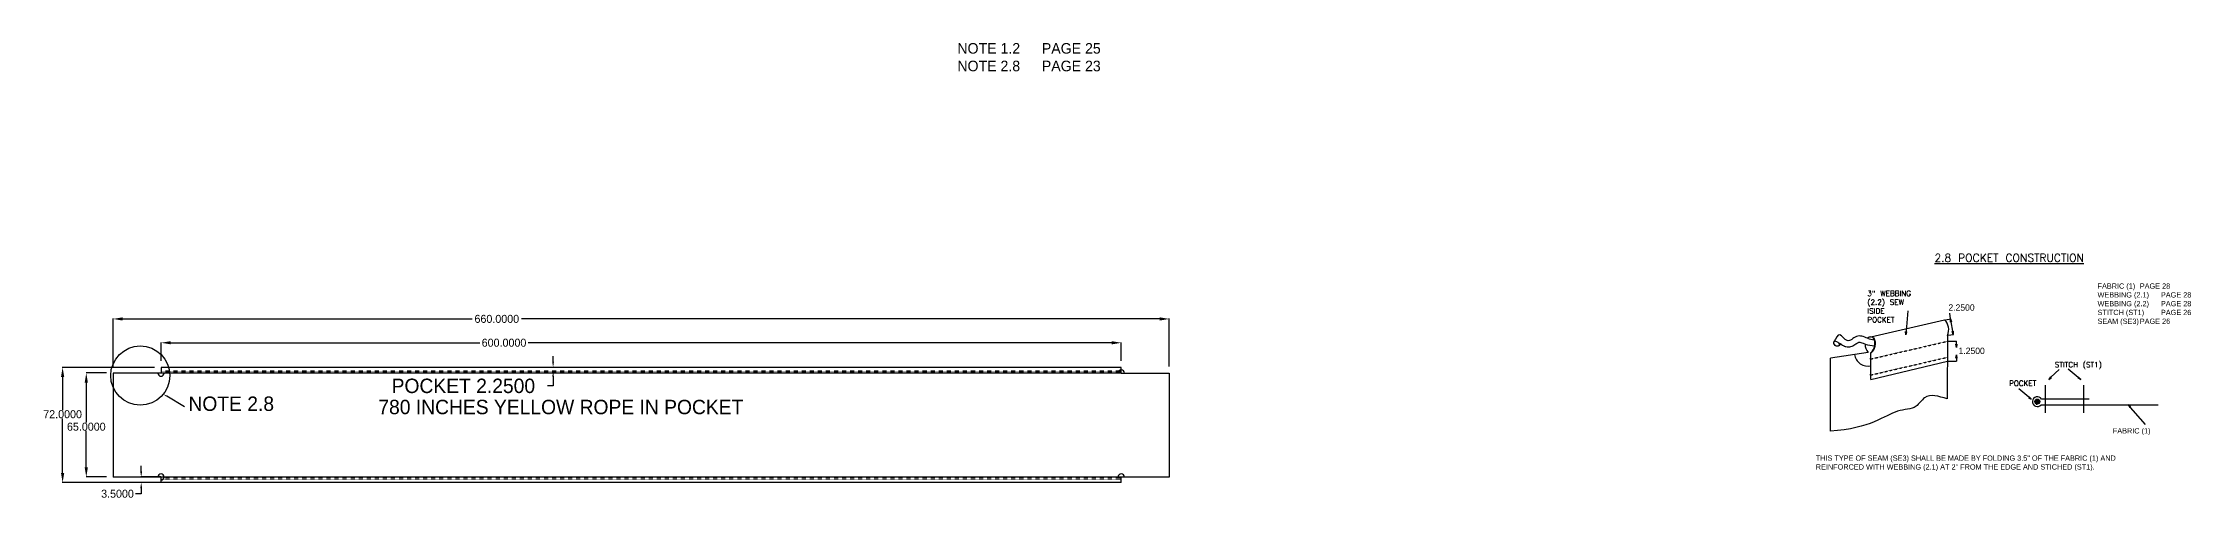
# Model space of a CAD drawing. Header units: inches. Extents: x -1914 to 19746, y -1697 to -663.
# Drawn here: x 14480 to 15822, y -1332 to -1047 of the extents above; entities that cross this region are included whole.
import ezdxf

# ---------------------------------------------------------------- set-up
doc = ezdxf.new("R2010")
doc.units = ezdxf.units.IN
doc.header["$MEASUREMENT"] = 0
doc.linetypes.add('HIDDEN', pattern=[0.375, 0.25, -0.125])
for name, color, linetype in [('DIMENSION', 7, 'Continuous'), ('FINISH', 1, 'Continuous'), ('Object', 7, 'Continuous'), ('STECH', 7, 'HIDDEN'), ('TEXT', 7, 'Continuous')]:
    doc.layers.add(name, color=color, linetype=linetype)
doc.styles.add('style1', font='txt.shx')
doc.dimstyles.get("Standard").update_dxf_attribs({"dimtxt": 3.5, "dimasz": 3.5, "dimexe": 0.18, "dimexo": 0.0625, "dimgap": 0.09, "dimtad": 0, "dimtih": 1, "dimtoh": 1, "dimdec": 4, "dimzin": 0, "dimdsep": 46, "dimtxsty": 'Standard', "dimcen": 0.09, "dimadec": 0, "dimazin": 0, "dimtfac": 1, "dimtdec": 4, "dimtofl": 0, "dimtmove": 0, "dimatfit": 3, "dimfxl": 0, "dimtolj": 1, "dimtzin": 0, "dimarcsym": 0})

# ---------------------------------------------------------------- blocks, each defined once
blk = doc.blocks.new('*D27')
at = {"layer": 'DEFPOINTS', "color": 0}
for p in [(15154, -1234.4), (14554, -1249.8), (15154, -1249.8)]:
    blk.add_point(p, dxfattribs=at)
at = {"layer": 'DIMENSION', "color": 0, "lineweight": -2}
for p, q in [((14554, -1245.8), (14554, -1234.2)), ((15154, -1245.8), (15154, -1234.2)), ((14560, -1234.4), (14753.2, -1234.4)), ((15148, -1234.4), (14783.4, -1234.4))]:
    blk.add_line(p, q, dxfattribs=at)
at = {"layer": 'DIMENSION', "color": 0}
for points in [[(14560, -1233.4), (14560, -1235.4), (14554, -1234.4)], [(15148, -1233.4), (15148, -1235.4), (15154, -1234.4)]]:
    blk.add_solid(points, dxfattribs=at)
at = {"layer": 'DIMENSION', "color": 0, "insert": (14768.3, -1234.4), "char_height": 5, "attachment_point": 5}
blk.add_mtext('\\A1;600.0000', dxfattribs=at)
blk = doc.blocks.new('*D28')
at = {"layer": 'DEFPOINTS', "color": 0}
for p in [(14524, -1219.5), (14524, -1253.3), (15184, -1253.3)]:
    blk.add_point(p, dxfattribs=at)
at = {"layer": 'DIMENSION', "color": 0, "lineweight": -2}
for p, q in [((14524, -1249.3), (14524, -1219.3)), ((14530, -1219.5), (14748.3, -1219.5)), ((15178, -1219.5), (14779.3, -1219.5)), ((15184, -1249.3), (15184, -1219.3))]:
    blk.add_line(p, q, dxfattribs=at)
at = {"layer": 'DIMENSION', "color": 0}
for points in [[(14530, -1218.5), (14530, -1220.5), (14524, -1219.5)], [(15178, -1218.5), (15178, -1220.5), (15184, -1219.5)]]:
    blk.add_solid(points, dxfattribs=at)
at = {"layer": 'DIMENSION', "color": 0, "insert": (14763.8, -1219.5), "char_height": 5, "attachment_point": 5}
blk.add_mtext('\\A1;660.0000', dxfattribs=at)
blk = doc.blocks.new('_OPEN')
at = {"color": 0, "linetype": 'ByBlock'}
for p, q in [((-1, 0.17), (0, 0)), ((0, 0), (-1, -0.17)), ((0, 0), (-1, 0))]:
    blk.add_line(p, q, dxfattribs=at)
blk = doc.blocks.new('*D29')
at = {"layer": 'DEFPOINTS', "color": 0}
for p in [(14524, -1253.3), (14507.3, -1318.3), (14524, -1318.3)]:
    blk.add_point(p, dxfattribs=at)
at = {"layer": 'DIMENSION', "color": 0, "lineweight": -2}
for p, q in [((14520, -1253.3), (14507.2, -1253.3)), ((14507.3, -1259.3), (14507.3, -1284.3)), ((14507.3, -1312.3), (14507.3, -1289.5)), ((14520, -1318.3), (14507.2, -1318.3))]:
    blk.add_line(p, q, dxfattribs=at)
at = {"layer": 'DIMENSION', "color": 0}
for points in [[(14506.3, -1259.3), (14508.3, -1259.3), (14507.3, -1253.3)], [(14506.3, -1312.3), (14508.3, -1312.3), (14507.3, -1318.3)]]:
    blk.add_solid(points, dxfattribs=at)
at = {"layer": 'DIMENSION', "color": 0, "insert": (14507.3, -1286.9), "char_height": 5, "attachment_point": 5}
blk.add_mtext('\\A1;65.0000', dxfattribs=at)
blk = doc.blocks.new('*D30')
at = {"layer": 'DEFPOINTS', "color": 0}
for p in [(14554, -1249.8), (14492.5, -1321.8), (14554, -1321.8)]:
    blk.add_point(p, dxfattribs=at)
at = {"layer": 'DIMENSION', "color": 0, "lineweight": -2}
for p, q in [((14550, -1249.8), (14492.3, -1249.8)), ((14492.5, -1255.8), (14492.5, -1276.5)), ((14492.5, -1315.8), (14492.5, -1281.7)), ((14550, -1321.8), (14492.3, -1321.8))]:
    blk.add_line(p, q, dxfattribs=at)
at = {"layer": 'DIMENSION', "color": 0}
for points in [[(14491.5, -1255.8), (14493.5, -1255.8), (14492.5, -1249.8)], [(14491.5, -1315.8), (14493.5, -1315.8), (14492.5, -1321.8)]]:
    blk.add_solid(points, dxfattribs=at)
at = {"layer": 'DIMENSION', "color": 0, "insert": (14492.5, -1279.1), "char_height": 5, "attachment_point": 5}
blk.add_mtext('\\A1;72.0000', dxfattribs=at)
blk = doc.blocks.new('*D32')
at = {"layer": 'DEFPOINTS', "color": 0}
for p in [(14798.9, -1249.8), (14798.9, -1252.1), (14799, -1252.1)]:
    blk.add_point(p, dxfattribs=at)
at = {"layer": 'TEXT', "color": 0, "lineweight": -2}
for p, q in [((14799, -1246.3), (14799, -1242.8)), ((14799, -1249.8), (14799.1, -1249.8)), ((14799, -1252.1), (14799.1, -1252.1)), ((14799, -1255.6), (14799, -1261.4)), ((14799, -1261.4), (14795.5, -1261.4))]:
    blk.add_line(p, q, dxfattribs=at)
at = {"layer": 'TEXT', "color": 0}
for points in [[(14798.4, -1246.3), (14799.5, -1246.3), (14799, -1249.8)], [(14798.4, -1255.6), (14799.5, -1255.6), (14799, -1252.1)]]:
    blk.add_solid(points, dxfattribs=at)
at = {"layer": 'TEXT', "color": 0, "insert": (14742.9, -1261.4), "char_height": 9, "attachment_point": 5}
blk.add_mtext('\\A1;POCKET 2.2500', dxfattribs=at)
blk = doc.blocks.new('*D166')
at = {"layer": 'DEFPOINTS', "color": 0}
for p in [(14541.6, -1321.8), (14554, -1318.3), (14554, -1321.8)]:
    blk.add_point(p, dxfattribs=at)
at = {"layer": 'TEXT', "color": 0, "lineweight": -2}
for p, q in [((14541.6, -1314.8), (14541.6, -1311.3)), ((14553.9, -1318.3), (14541.4, -1318.3)), ((14553.9, -1321.8), (14541.4, -1321.8)), ((14541.6, -1325.3), (14541.6, -1328.8)), ((14541.6, -1328.8), (14538.1, -1328.8))]:
    blk.add_line(p, q, dxfattribs=at)
at = {"layer": 'TEXT', "color": 0}
for points in [[(14541, -1314.8), (14542.2, -1314.8), (14541.6, -1318.3)], [(14541, -1325.3), (14542.2, -1325.3), (14541.6, -1321.8)]]:
    blk.add_solid(points, dxfattribs=at)
at = {"layer": 'TEXT', "color": 0, "insert": (14526.8, -1328.8), "char_height": 5, "attachment_point": 5}
blk.add_mtext('\\A1;3.5000', dxfattribs=at)

msp = doc.modelspace()

# ---------------------------------------------------------------- hatches: boundary and pattern name
at = {"layer": 'Object'}
h = msp.add_hatch(dxfattribs=at)
h.set_pattern_fill('ANSI35', color=256, scale=2, style=0)
h.set_pattern_definition([(135, (29529.85343, -182.4334), (0.35355339, 0.35355339), []), (135, (29529.49987, -182.4334), (0.35355339, 0.35355339), [0.625, -0.125, 0, -0.125])])
h.paths.add_polyline_path([(15724.78005, -1271.20148, -1), (15727.9022, -1271.20148, -1)])

# ---------------------------------------------------------------- linework, layer by layer
at = {"layer": 'DIMENSION'}
for p, q in [((15622.29168, -1230.7708), (15668.45801, -1220.07908)), ((15645.39278, -1214.39424), (15644.15918, -1229.47981)), ((15668.95042, -1219.99227), (15672.33502, -1219.39561)), ((15672.08881, -1219.43901), (15671.74159, -1215.97689)), ((15670.17503, -1229.8189), (15670.11236, -1269.50017)), ((15670.60098, -1233.35131), (15675.75034, -1233.35131)), ((15670.66744, -1229.73209), (15674.05204, -1229.13543)), ((15673.45861, -1227.2092), (15672.43604, -1221.40864)), ((15675.75034, -1235.35131), (15675.75034, -1233.35131)), ((15597.05805, -1289.67224), (15597.05805, -1244.0356)), ((15622.40933, -1257.37377), (15670.14952, -1245.97275)), ((15670.64952, -1245.97275), (15675.82257, -1245.97275)), ((15675.82257, -1243.97275), (15675.82257, -1245.97275)), ((15731.26257, -1260.99043), (15731.26257, -1278.17933)), ((15755.2068, -1260.99043), (15755.2068, -1278.17933)), ((15728.73957, -1273.10891), (15801.80376, -1273.10891)), ((15758.7148, -1269.6407), (15728.97832, -1269.6407))]:
    msp.add_line(p, q, dxfattribs=at)
msp.add_open_spline([(15670.11236, -1269.50017), (15664.804, -1267.85233), (15656.68761, -1265.33281), (15650.40156, -1276.49162), (15635.39296, -1275.21417), (15622.16724, -1288.13788), (15597.05805, -1289.67224)], degree=3, knots=[0, 0, 0, 0, 14.2408464585, 21.774003175, 33.0946864511, 54.3145376897, 54.3145376897, 54.3145376897, 54.3145376897], dxfattribs=at)
at = {"layer": 'FINISH'}
for p, q in [((14523.98586, -1253.34006), (14523.98586, -1318.34006)), ((14553.98586, -1253.34006), (14523.98586, -1253.34006)), ((15153.98586, -1249.84006), (14553.98586, -1249.84006)), ((14553.98586, -1249.84006), (14553.98586, -1253.34006)), ((15153.98586, -1253.34006), (14553.98586, -1253.34006)), ((15153.98586, -1253.34006), (15153.98586, -1249.84006)), ((15153.98586, -1253.34006), (15183.98586, -1253.34006)), ((15183.98586, -1253.34006), (15183.98586, -1318.34006)), ((14553.98586, -1318.34006), (14523.98586, -1318.34006)), ((15153.98586, -1318.34006), (14553.98586, -1318.34006)), ((14553.98586, -1321.84006), (14553.98586, -1318.34006)), ((15153.98586, -1321.84006), (14553.98586, -1321.84006)), ((15183.98586, -1318.34006), (15153.98586, -1318.34006)), ((15153.98586, -1321.84006), (15153.98586, -1318.34006))]:
    msp.add_line(p, q, dxfattribs=at)
for centre, start, end in [((14553.98586, -1253.34006), 180, 0), ((15153.98586, -1253.34006), 0, 180), ((14553.98586, -1318.34006), 270, 180), ((15153.98586, -1318.34006), 0, 180)]:
    msp.add_arc(centre, 2, start, end, dxfattribs=at)
at = {"layer": 'Object', "ltscale": 0.01}
for p, q in [((15622.40933, -1244.53156), (15621.6295, -1244.53156)), ((15622.40933, -1254.53156), (15621.6295, -1254.53156))]:
    msp.add_line(p, q, dxfattribs=at)
at = {"layer": 'Object'}
msp.add_line((15622.40933, -1257.37841), (15622.40933, -1240.85335), dxfattribs=at)
msp.add_circle((15726.34112, -1271.20148), 1.56108, dxfattribs=at)
for centre, radius, start, end in [((15662.2981, -1226.17598), 8.66698, 335.34660731, 44.70545967), ((15622.29168, -1233.63612), 2.86532, 44.87180629, 135.12819371), ((15617.62827, -1234.93347), 7.29703, 308.0251216, 28.57835487), ((15617.91431, -1235.10518), 7.29703, 308.0251216, 28.57835487), ((15726.34112, -1271.20148), 3.06445, 30.61842421, 321.50552624)]:
    msp.add_arc(centre, radius, start, end, dxfattribs=at)
at = {"layer": 'Object', "ltscale": 0.01}
for centre, radius, start, end in [((15626.90432, -1211.44124), 21.23902, 251.7728246, 263.56472258), ((15620.61574, -1240.49246), 8.58175, 188.55331621, 282.0637862), ((15629.4236, -1194.08486), 42.58277, 255.39634236, 263.73103844)]:
    msp.add_arc(centre, radius, start, end, dxfattribs=at)
at = {"layer": 'STECH', "ltscale": 0.15}
for p, q in [((15622.40933, -1244.53156), (15670.16926, -1233.47077)), ((15622.40933, -1254.53156), (15670.15346, -1243.47443))]:
    msp.add_line(p, q, dxfattribs=at)
at = {"layer": 'STECH', "ltscale": 0.015}
for p, q in [((15153.98586, -1252.09006), (14553.98586, -1252.09006)), ((15153.98586, -1253.09006), (14553.98586, -1253.09006)), ((15153.98586, -1318.59006), (14553.98586, -1318.59006)), ((15153.98586, -1319.59006), (14553.98586, -1319.59006))]:
    msp.add_line(p, q, dxfattribs=at)
at = {"layer": 'TEXT', "ltscale": 0.015}
msp.add_line((15620.61574, -1240.49246), (15597.05805, -1244.0356), dxfattribs=at)
at = {"layer": 'TEXT'}
for p, q in [((15734.86531, -1255.92427), (15740.05151, -1251.01399)), ((15751.92673, -1256.0911), (15745.595, -1250.82917)), ((14568.72648, -1274.50194), (14557.5621, -1267.74007)), ((15721.03571, -1268.48949), (15714.70399, -1263.22757)), ((15794.02062, -1285.42606), (15783.08507, -1273.10891))]:
    msp.add_line(p, q, dxfattribs=at)
msp.add_circle((14541.01979, -1254.89646), 18.48464, dxfattribs=at)
at = {"layer": 'TEXT', "ltscale": 0.015}
msp.add_arc((15627.58636, -1234.94959), 8.90578, 182.20289065, 218.49091099, dxfattribs=at)
msp.add_ellipse((15600.85111, -1235.03593), major_axis=(-1.55278, 1.17648), ratio=0.6641691141, dxfattribs=at)
msp.add_spline([(15620.26106, -1231.61457), (15613.28763, -1230.48862), (15607.58828, -1233.08156), (15602.92519, -1229.45145), (15599.29833, -1233.85945)], degree=3, dxfattribs=at)
msp.add_open_spline([(15618.68716, -1235.29191), (15618.376, -1235.15873), (15618.07889, -1235.03167), (15617.24005, -1234.68413), (15616.74071, -1234.49456), (15615.90084, -1234.23738), (15615.56399, -1234.17175), (15615.16879, -1234.13752), (15615.05602, -1234.14229), (15614.91573, -1234.16046), (15614.87154, -1234.1703), (15614.8086, -1234.18959), (15614.78977, -1234.19611), (15614.7383, -1234.2162), (15614.6841, -1234.23977), (15614.52828, -1234.31981), (15614.42915, -1234.37517), (15614.08408, -1234.58357), (15613.79202, -1234.77907), (15613.11323, -1235.24199), (15612.72682, -1235.50931), (15611.91135, -1236.01391), (15611.50453, -1236.24818), (15610.64013, -1236.64519), (15610.20673, -1236.81364), (15609.29326, -1237.04863), (15608.83239, -1237.12676), (15607.83277, -1237.16423), (15607.29408, -1237.12092), (15606.55321, -1236.94922), (15606.34881, -1236.88973), (15605.96904, -1236.7587), (15605.79033, -1236.68663), (15605.2851, -1236.45871), (15604.98945, -1236.29181), (15604.22595, -1235.80431), (15603.82999, -1235.47766), (15603.39641, -1235.08819), (15603.3124, -1235.01055), (15603.23131, -1234.93396)], degree=3, knots=[0, 0, 0, 0, 0.9310107916, 0.9310107916, 2.7683276829, 2.7683276829, 4.6056445743, 4.6056445743, 5.8493534263, 5.8493534263, 6.680428822, 6.680428822, 7.0344313469, 7.0344313469, 7.5979706549, 7.5979706549, 8.1615099629, 8.1615099629, 9.2830449444, 9.2830449444, 10.4045799259, 10.4045799259, 11.3090883507, 11.3090883507, 12.0356617571, 12.0356617571, 12.638072913, 12.638072913, 13.2404840689, 13.2404840689, 13.4707289528, 13.4707289528, 13.7009738367, 13.7009738367, 14.1614636045, 14.1614636045, 15.0245070108, 15.0245070108, 15.2423682933, 15.2423682933, 15.2423682933, 15.2423682933], dxfattribs=at)
msp.add_open_spline([(15603.23131, -1234.93396), (15603.11844, -1235.15883), (15603.00233, -1235.39331), (15602.31949, -1236.32838)], degree=3, dxfattribs=at)
at = {"layer": 'TEXT'}
msp.add_solid([(14557.75763, -1267.37214), (14557.36657, -1268.10801), (14555.35447, -1266.56689)], dxfattribs=at)

# ---------------------------------------------------------------- block references
at = {"layer": 'DIMENSION', "yscale": 2, "zscale": 2}
for p, xscale, rotation in [((15672.08881, -1219.43901), 1.999999999999538, 99.99786464670271), ((15644.15918, -1229.47981), 1.999999999999963, 265.3251415488495), ((15673.80583, -1229.17883), 1.999999999999538, 279.9978646467027), ((15675.75034, -1237.35131), 2, 270), ((15675.82257, -1241.97275), 2, 89.99999999999999), ((15783.08507, -1273.10891), -1.999999999999789, 310.7606201420542)]:
    msp.add_blockref('_OPEN', p, dxfattribs=dict(at, xscale=xscale, rotation=rotation))
at = {"layer": 'TEXT', "yscale": 2, "zscale": 2}
for p, xscale, rotation in [((15733.47279, -1257.35984), -2.000000000000007, 45.87220988262555), ((15753.47279, -1257.35984), -2.00000000000005, 140.6265026176156), ((15722.58177, -1269.75824), -2.00000000000005, 140.6265026176156)]:
    msp.add_blockref('_OPEN', p, dxfattribs=dict(at, xscale=xscale, rotation=rotation))

# ---------------------------------------------------------------- texts
at = {"layer": 'DIMENSION', "char_height": 4, "attachment_point": 5}
for s, insert in [('2.2500', (15678.99497, -1212.40755)), ('1.2500', (15685.33292, -1239.45508))]:
    msp.add_mtext(s, dxfattribs=dict(at, insert=insert))
at = {"layer": 'TEXT', "ltscale": 0.015, "style": 'style1'}
for s, p in [('STITCH (ST1)', (15737.27272, -1249.73004)), ('POCKET', (15708.72084, -1261.39722))]:
    msp.add_text(s, height=3.3, dxfattribs=at).set_placement(p)
at = {"layer": 'TEXT'}
for s, p in [('NOTE 2.8', (14571.11077, -1277.00245)), ('780 INCHES YELLOW ROPE IN POCKET', (14689.78011, -1279.06026))]:
    msp.add_text(s, height=9, dxfattribs=at).set_placement(p)
at = {"layer": 'TEXT', "width": 210.3834797, "attachment_point": 1}
for s, insert, char_height in [('NOTE 1.2^IPAGE 25\\PNOTE 2.8^IPAGE 23', (15051.55758, -1047.06353), 6.6), ('\\pt91.8192;{\\Ftxt.shx|c1;\\H1.485x;\\C0; \\L2.8 POCKET CONSTRUCTION\\H0.6123x;\\P\\Ftxt.shx|c0;\\l }', (15657.6708, -1178.87177), 3.3), ('FABRIC (1) ^IPAGE 28\\PWEBBING (2.1)^IPAGE 28\\PWEBBING (2.2)^IPAGE 28\\PSTITCH (ST1)^IPAGE 26\\PSEAM (SE3)^IPAGE 26', (15763.98063, -1197.29757), 3.3), ('\\pt91.8192;{\\C0;THIS TYPE OF SEAM (SE3) SHALL BE MADE BY FOLDING 3.5" OF THE FABRIC (1) AND REINFORCED WITH WEBBING (2.1) AT 2" FROM THE EDGE AND STICHED (ST1).\\H0.9091x; }', (15587.9137, -1304.87547), 3.3)]:
    msp.add_mtext(s, dxfattribs=dict(at, insert=insert, char_height=char_height))
at = {"layer": 'TEXT', "ltscale": 0.01, "insert": (15620.16391, -1201.88107), "char_height": 3.3, "width": 31.3576357, "attachment_point": 1, "style": 'style1'}
msp.add_mtext('3" WEBBING (2.2) SEW ISIDE POCKET', dxfattribs=at)
at = {"layer": 'TEXT', "linetype": 'Continuous', "insert": (15773.53929, -1287.81906), "char_height": 3.3, "width": 37.7677724, "attachment_point": 1}
msp.add_mtext('FABRIC (1)', dxfattribs=at)

# ---------------------------------------------------------------- dimensions: what is measured, and where the dimension line sits
at = {"layer": 'DIMENSION'}
for base, p1, p2, picture, middle in [((14523.98586, -1219.52893), (15183.98586, -1253.34006), (14523.98586, -1253.34006), '*D28', (14763.78678, -1219.52893)), ((15153.98586, -1234.38164), (14553.98586, -1249.84006), (15153.98586, -1249.84006), '*D27', (14768.29111, -1234.38164))]:
    dim = msp.add_linear_dim(base=base, p1=p1, p2=p2, dimstyle='Standard', override={"dimscale": 1, "dimtxt": 5, "dimasz": 6, "dimexo": 4, "dimcen": 6, "dimatfit": 3}, dxfattribs=at)
    dim.commit()
    dim.dimension.update_dxf_attribs({"geometry": picture, "text_midpoint": middle, "dimtype": 160})
for base, p1, p2, picture, middle in [((14492.51713, -1321.84006), (14553.98586, -1249.84006), (14553.98586, -1321.84006), '*D30', (14492.51713, -1279.07344)), ((14507.34966, -1318.34006), (14523.98586, -1253.34006), (14523.98586, -1318.34006), '*D29', (14507.34966, -1286.86389))]:
    dim = msp.add_linear_dim(base=base, p1=p1, p2=p2, angle=270, dimstyle='Standard', override={"dimscale": 1, "dimtxt": 5, "dimasz": 6, "dimexo": 4, "dimcen": 6, "dimatfit": 3}, dxfattribs=at)
    dim.commit()
    dim.dimension.update_dxf_attribs({"geometry": picture, "text_midpoint": middle, "dimtype": 160})
at = {"layer": 'TEXT'}
dim = msp.add_linear_dim(base=(14798.96092, -1252.09006), p1=(14798.89842, -1249.84006), p2=(14798.89842, -1252.09006), angle=90, text='POCKET 2.2500', dimstyle='Standard', override={"dimscale": 1, "dimtxt": 9}, dxfattribs=at)
dim.commit()
dim.dimension.update_dxf_attribs({"geometry": '*D32', "text_midpoint": (14742.87092, -1261.38909), "dimtype": 160})
dim = msp.add_linear_dim(base=(14541.6208, -1321.84006), p1=(14553.98586, -1318.34006), p2=(14553.98586, -1321.84006), angle=90, dimstyle='Standard', override={"dimtxt": 5}, dxfattribs=at)
dim.commit()
dim.dimension.update_dxf_attribs({"geometry": '*D166', "text_midpoint": (14526.7808, -1328.84006)})

doc.saveas('drawing.dxf')
